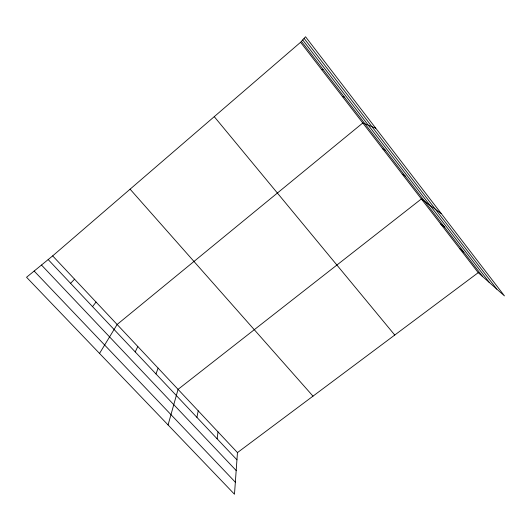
<?xml version="1.0" encoding="UTF-8"?>
<svg xmlns="http://www.w3.org/2000/svg" width="531" height="531" viewBox="0 0 531 531"><rect width="100%" height="100%" fill="white"/><g stroke="black" fill="none" stroke-linecap="round" stroke-linejoin="round"><path stroke-width="0.8" d="M52.675 255.882L237.463 452.598L234.483 494.235L26.55 277.268L52.675 255.882L300.573 42.288L305.551 36.765L504.45 295.893L478.212 272.668L300.573 42.288M217.119 438.792L218.022 431.902M196.915 417.359L198.222 410.828M168.081 424.946L178.058 389.356L421.368 198.946L441.301 213.628M155.968 373.917L158.119 368.129M135.226 351.914L137.808 346.511M99.536 353.427L117.119 324.487L362.799 122.986L375.749 128.223M92.54 306.626L96.045 302.053M70.57 283.322L74.566 279.187M237.463 452.598L478.212 272.668M321.746 69.74L323.067 69.435M342.482 96.635L344.261 96.947M382.712 148.813L385.347 150.273M402.232 174.128L405.272 176.126M440.69 224.009L444.5 227.049M459.64 248.581L463.809 252.112M34.15 271.049L235.346 482.201M41.491 265.042L236.182 470.526M48.175 259.566L236.945 459.826M130.095 189.175L312.998 396.146M214.258 116.661L394.752 335.041M304.09 38.385L496.824 289.143M302.69 39.938L489.456 282.618M301.422 41.345L482.732 276.671"/></g></svg>
